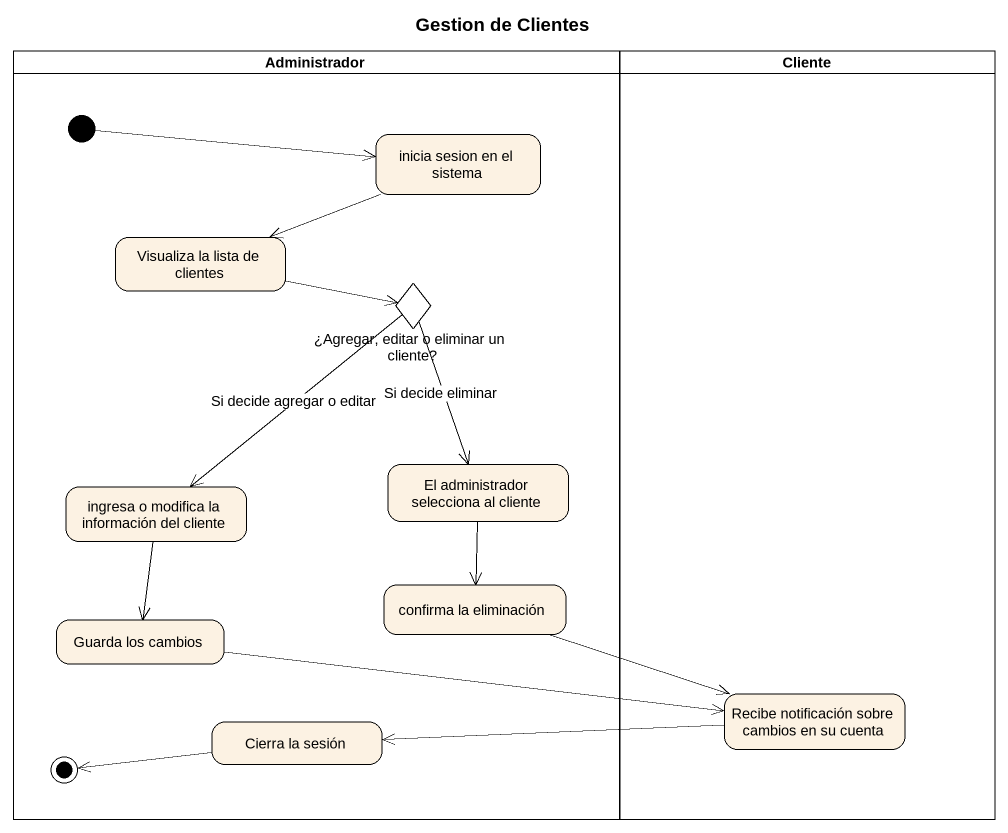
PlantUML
@startuml
title Gestion de Clientes
hide empty description
state Administrador <<partition>> {
  state "inicia sesion en el sistema" as inicia_sesion_en_el_sistema
  state "Visualiza la lista de clientes" as Visualiza_la_lista_de
  state "¿Agregar, editar o eliminar un cliente?" as Agregar_editar_o_eliminar <<choice>>
  state "El administrador selecciona al cliente" as El_administrador_selecciona
  state "ingresa o modifica la información del cliente" as ingresa_o_modifica_la
  state "confirma la eliminación" as confirma_la_eliminación
  state "Guarda los cambios" as Guarda_los_cambios
  state "Cierra la sesión" as Cierra_la_sesión
  [*] -right-> inicia_sesion_en_el_sistema
  Cierra_la_sesión -left-> [*]
}
state Cliente <<partition>> {
  state "Recibe notificación sobre cambios en su cuenta" as Recibe_notificación_sobre
}
inicia_sesion_en_el_sistema -left-> Visualiza_la_lista_de
Visualiza_la_lista_de -right-> Agregar_editar_o_eliminar
Agregar_editar_o_eliminar --> El_administrador_selecciona : Si decide eliminar
Agregar_editar_o_eliminar --> ingresa_o_modifica_la : Si decide agregar o editar
El_administrador_selecciona --> confirma_la_eliminación
ingresa_o_modifica_la --> Guarda_los_cambios
confirma_la_eliminación -right-> Recibe_notificación_sobre
Guarda_los_cambios -right-> Recibe_notificación_sobre
Recibe_notificación_sobre -left-> Cierra_la_sesión
@enduml
